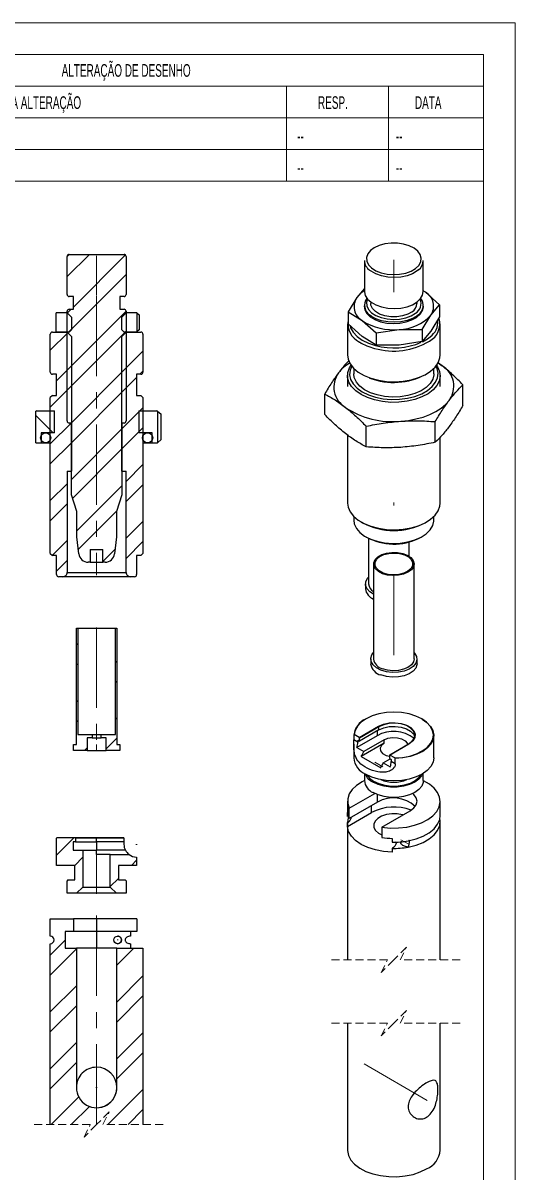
# Model space of a CAD drawing. Header units: millimetres. Extents: x 0 to 315, y 1 to 446.
# Drawn here: x 198.2 to 315, y 173.6 to 446 of the extents above; entities that cross this region are included whole.
import ezdxf

# ---------------------------------------------------------------- set-up
doc = ezdxf.new("R2010")
doc.units = ezdxf.units.MM
doc.header["$LTSCALE"] = 1.5
doc.linetypes.add('CENTERX2', pattern=[20.32, 12.7, -2.54, 2.54, -2.54])
doc.linetypes.add('HIDDEN', pattern=[1.905, 1.27, -0.635])
doc.layers.add('COTAS', color=7, linetype='Continuous')
doc.styles.add('SLDTEXTSTYLE2', font='TXT', dxfattribs={"width": 0.589474})

# ---------------------------------------------------------------- blocks, each defined once
blk = doc.blocks.new('Bloco2')
at = {"color": 7, "linetype": 'Continuous', "lineweight": 18}
for p, q in [((315.06, 445.59), (0.06, 445.59)), ((315.06, 0.09), (315.06, 445.59)), ((307.56, 438.09), (37.56, 438.09)), ((307.56, 7.59), (307.56, 438.09))]:
    blk.add_line(p, q, dxfattribs=at)
blk = doc.blocks.new('SW_HATCH_0')
at = {"color": 0, "linetype": 'Continuous', "lineweight": 18}
for p, q in [((3.34, 37.05), (8.61, 42.32)), ((3.34, 41.81), (3.85, 42.32)), ((4.84, 29.84), (17.18, 42.18)), ((3.34, 23.58), (17.34, 37.58)), ((3.34, 28.34), (4.32, 29.32)), ((3.34, 14.87), (17.34, 28.87)), ((-0.66, 19.58), (3.48, 23.72)), ((3.34, 10.11), (17.34, 24.11)), ((16.34, 14.4), (21.34, 19.4)), ((0.84, 12.37), (4.34, 15.87)), ((4.26, 2.32), (17.34, 15.4)), ((20.59, 13.89), (21.34, 14.64)), ((-0.66, 6.11), (4.34, 11.11)), ((16.34, 9.64), (19.84, 13.14)), ((4.34, -2.36), (17.34, 10.64)), ((16.34, 0.93), (21.34, 5.93)), ((0, 0), (-4.12, 4.12)), ((-0.66, -2.6), (4.34, 2.4)), ((4.34, -11.07), (16.34, 0.93)), ((16.34, -3.83), (21.34, 1.17)), ((-0.66, -7.36), (4.34, -2.36)), ((4.62, -15.55), (16.34, -3.83)), ((17.34, -11.54), (21.34, -7.54)), ((-0.66, -16.07), (3.34, -12.07)), ((5.64, -23.24), (16.34, -12.54)), ((17.34, -16.3), (21.34, -12.3)), ((-0.66, -20.83), (3.34, -16.83)), ((5.99, -27.66), (15.08, -18.57)), ((17.34, -25.01), (21.34, -21.01)), ((-0.2, -29.08), (3.34, -25.54)), ((17.34, -29.78), (21.34, -25.78)), ((11.84, -30.51), (14.69, -27.66)), ((0.84, -32.8), (3.34, -30.3)), ((5.54, -50.28), (5.84, -49.98)), ((14.84, -54.45), (15.14, -54.15)), ((5.54, -55.05), (5.84, -54.75)), ((14.84, -59.22), (15.14, -58.92)), ((5.54, -63.75), (5.84, -63.45)), ((14.84, -67.92), (15.14, -67.62)), ((5.54, -68.52), (5.84, -68.22)), ((12.59, -74.94), (15.14, -72.39)), ((7.45, -75.31), (8.09, -74.67)), ((0.84, -100.16), (5, -96)), ((5.13, -102.6), (7.09, -100.64)), ((18.6, -102.6), (19.84, -101.36)), ((13.59, -107.61), (15.54, -105.66)), ((-0.66, -123.83), (2.84, -120.33)), ((-0.66, -128.6), (5.54, -122.4)), ((15.14, -126.27), (19.17, -122.24)), ((15.14, -134.98), (21.34, -128.78)), ((-0.66, -137.31), (5.54, -131.11)), ((-0.66, -142.07), (5.54, -135.87)), ((15.14, -139.74), (21.34, -133.54)), ((15.14, -148.45), (21.34, -142.25)), ((-0.66, -150.78), (5.54, -144.58)), ((15.14, -153.21), (21.34, -147.01)), ((-0.66, -155.54), (5.54, -149.34)), ((-0.44, -164.03), (6.1, -157.49)), ((13.03, -164.03), (21.34, -155.72)), ((4.32, -164.03), (8.62, -159.72)), ((17.79, -164.03), (21.34, -160.48)), ((-0.66, -180.99), (1.3, -179.03)), ((-0.66, -189.69), (10.01, -179.03)), ((11.59, -182.2), (14.77, -179.03)), ((15.34, -187.17), (21.34, -181.16)), ((0.22, -207.04), (21.34, -185.93)), ((-0.66, -194.46), (5.5, -188.3)), ((-0.66, -203.16), (10.46, -192.04)), ((8.93, -207.04), (21.34, -194.63)), ((13.69, -207.04), (21.34, -199.4))]:
    blk.add_line(p, q, dxfattribs=at)

msp = doc.modelspace()

# ---------------------------------------------------------------- linework, layer by layer
at = {"color": 7, "linetype": 'Continuous', "lineweight": 18}
for p, q in [((307.51, 438.53), (37.51, 438.53)), ((307.51, 438.53), (307.51, 408.53)), ((140.93, 431.03), (307.51, 431.03)), ((260.73, 408.53), (260.73, 431.03)), ((285.01, 408.53), (285.01, 431.03)), ((140.93, 423.53), (307.51, 423.53)), ((140.93, 416.03), (307.51, 416.03)), ((140.93, 408.53), (307.51, 408.53))]:
    msp.add_line(p, q, dxfattribs=at)
at = {"color": 7, "linetype": 'Continuous', "lineweight": 25}
for p, q in [((208.69, 381.66), (208.69, 390.66)), ((209.19, 391.16), (222.19, 391.16)), ((222.69, 390.66), (222.69, 381.66)), ((279.24, 389.71), (279.24, 382.36)), ((293.24, 382.36), (293.24, 389.71)), ((279.24, 383.03), (277.46, 380.91)), ((293.77, 382.17), (293.22, 382.51)), ((293.77, 382.17), (293.24, 382.53)), ((297.11, 379.22), (293.77, 382.17)), ((210.19, 381.16), (209.19, 381.16)), ((210.19, 378.16), (210.19, 381.16)), ((222.19, 381.16), (221.19, 381.16)), ((221.19, 381.16), (221.19, 378.16)), ((277.46, 380.91), (275.36, 377.55)), ((279.24, 379.09), (279.24, 378.8)), ((280.74, 379.86), (280.74, 379.5)), ((291.74, 379.5), (291.74, 379.86)), ((293.24, 378.8), (293.24, 379.09)), ((295.02, 376.73), (297.11, 379.22)), ((297.11, 379.22), (297.11, 376.34)), ((206.19, 377.33), (206.11, 377.3)), ((206.11, 372.76), (206.11, 377.3)), ((208.66, 377.33), (206.19, 377.33)), ((208.66, 377.33), (209.69, 376.3)), ((208.69, 377.33), (208.66, 377.33)), ((208.69, 351.66), (208.69, 377.66)), ((209.19, 378.16), (210.19, 378.16)), ((209.69, 376.3), (209.69, 373.23)), ((221.19, 378.16), (222.19, 378.16)), ((221.69, 376.3), (222.71, 377.33)), ((221.69, 373.23), (221.69, 376.3)), ((222.69, 377.66), (222.69, 351.66)), ((222.71, 377.33), (222.69, 377.33)), ((225.19, 377.33), (222.71, 377.33)), ((225.27, 377.3), (225.19, 377.33)), ((225.27, 377.3), (225.27, 372.76)), ((225.27, 377.3), (225.82, 376.79)), ((225.82, 376.79), (225.82, 373.26)), ((275.36, 377.55), (275.36, 374.66)), ((275.36, 377.55), (278.71, 375.47)), ((292.93, 373.37), (295.02, 376.73)), ((297.11, 376.34), (295.02, 372.97)), ((275.24, 374.66), (275.24, 367.31)), ((278.71, 371.72), (275.36, 374.66)), ((278.71, 375.47), (282.06, 372.53)), ((282.06, 372.53), (287.49, 373.38)), ((287.49, 373.38), (292.93, 373.37)), ((292.93, 373.37), (292.93, 370.48)), ((297.24, 367.31), (297.24, 374.66)), ((204.69, 363.23), (204.69, 372.23)), ((205.19, 372.73), (208.66, 372.73)), ((206.11, 372.76), (206.19, 372.73)), ((209.19, 372.73), (206.19, 372.73)), ((208.66, 372.73), (209.69, 371.7)), ((209.19, 372.73), (209.69, 373.23)), ((209.69, 371.7), (209.69, 339.73)), ((221.69, 373.23), (222.19, 372.73)), ((221.69, 371.7), (222.71, 372.73)), ((221.69, 339.73), (221.69, 371.7)), ((225.19, 372.73), (222.19, 372.73)), ((222.71, 372.73), (226.19, 372.73)), ((225.19, 372.73), (225.27, 372.76)), ((225.82, 373.26), (225.27, 372.76)), ((226.69, 372.23), (226.69, 363.23)), ((282.06, 369.65), (278.71, 371.72)), ((282.06, 372.53), (282.06, 369.65)), ((295.02, 372.97), (292.93, 370.48)), ((287.49, 369.63), (282.06, 369.65)), ((292.93, 370.48), (287.49, 369.63)), ((297.72, 364.73), (296.61, 365.51)), ((296.74, 365.41), (297.72, 364.73)), ((206.19, 362.73), (205.19, 362.73)), ((206.19, 357.73), (206.19, 362.73)), ((225.19, 362.73), (225.19, 357.73)), ((226.19, 362.73), (225.19, 362.73)), ((275.24, 362.41), (275.24, 359.8)), ((276.74, 364.1), (276.74, 362.82)), ((295.74, 362.82), (295.74, 364.1)), ((297.24, 359.8), (297.24, 362.41)), ((302.64, 355.35), (302.64, 360.24)), ((205.19, 357.73), (204.69, 357.23)), ((204.69, 320.23), (204.69, 357.23)), ((205.19, 357.73), (206.19, 357.73)), ((225.19, 357.73), (226.19, 357.73)), ((226.69, 357.23), (226.19, 357.73)), ((226.69, 357.23), (226.69, 320.23)), ((269.84, 353.16), (269.84, 358.05)), ((201.39, 354.04), (201.23, 353.99)), ((201.23, 346.5), (201.23, 353.99)), ((201.39, 354.04), (205.69, 354.04)), ((205.69, 348.84), (205.69, 354.04)), ((225.69, 354.04), (225.69, 348.84)), ((225.69, 354.04), (229.99, 354.04)), ((230.14, 353.99), (229.99, 354.04)), ((230.14, 353.99), (230.14, 346.5)), ((230.14, 353.99), (231.04, 353.24)), ((231.04, 347.25), (231.04, 353.24)), ((202.49, 348.84), (202.49, 346.44)), ((205.69, 348.84), (202.49, 348.84)), ((209.69, 351.16), (209.19, 351.16)), ((209.69, 334.16), (209.69, 351.16)), ((222.19, 351.16), (221.69, 351.16)), ((221.69, 351.16), (221.69, 334.16)), ((228.89, 348.84), (225.69, 348.84)), ((228.89, 346.44), (228.89, 348.84)), ((279.68, 345.51), (279.68, 350.4)), ((296.08, 346.6), (296.08, 351.49)), ((201.23, 346.5), (201.39, 346.44)), ((201.39, 346.44), (202.49, 346.44)), ((202.49, 346.44), (203.59, 346.44)), ((203.59, 346.44), (204.69, 346.44)), ((226.69, 346.44), (227.79, 346.44)), ((227.79, 346.44), (228.89, 346.44)), ((228.89, 346.44), (229.99, 346.44)), ((229.99, 346.44), (230.14, 346.5)), ((231.04, 347.25), (230.14, 346.5)), ((275.24, 348.34), (275.24, 332.19)), ((297.24, 332.19), (297.24, 347.8)), ((208.69, 339.73), (208.69, 315.73)), ((208.69, 339.73), (209.69, 339.73)), ((221.69, 339.73), (222.69, 339.73)), ((222.69, 315.73), (222.69, 339.73)), ((210.99, 330.16), (209.69, 334.16)), ((221.69, 334.16), (220.39, 330.16)), ((210.99, 324.16), (210.99, 330.16)), ((220.39, 330.16), (220.39, 324.16)), ((276.74, 328.99), (276.74, 328.11)), ((278.46, 327.71), (278.81, 327.5)), ((293.66, 327.5), (294.02, 327.71)), ((295.74, 328.11), (295.74, 328.99)), ((211.46, 320.15), (210.99, 324.16)), ((220.39, 324.16), (219.92, 320.15)), ((280.26, 323.82), (280.26, 313.01)), ((289.86, 319.56), (289.86, 322.95)), ((204.69, 320.23), (205.19, 319.73)), ((206.19, 319.73), (205.19, 319.73)), ((206.19, 315.23), (206.19, 319.73)), ((214.19, 321.16), (217.19, 321.16)), ((214.19, 321.16), (214.19, 318.16)), ((217.19, 318.16), (217.19, 321.16)), ((225.19, 319.73), (225.19, 315.23)), ((226.19, 319.73), (225.19, 319.73)), ((226.19, 319.73), (226.69, 320.23)), ((214.19, 318.16), (213.69, 318.16)), ((214.19, 318.16), (217.19, 318.16)), ((217.69, 318.16), (217.19, 318.16)), ((281.44, 317.74), (281.44, 295.21)), ((291.04, 295.21), (291.04, 317.74)), ((207.69, 314.73), (206.69, 314.73)), ((223.69, 314.73), (207.69, 314.73)), ((208.69, 315.73), (222.69, 315.73)), ((224.69, 314.73), (223.69, 314.73)), ((279.51, 313.01), (279.51, 311.87)), ((210.89, 274.93), (210.89, 302.53)), ((210.89, 302.53), (211.19, 302.53)), ((211.19, 302.53), (211.19, 277.33)), ((211.19, 302.53), (220.19, 302.53)), ((220.19, 277.33), (220.19, 302.53)), ((220.19, 302.53), (220.49, 302.53)), ((220.49, 302.53), (220.49, 274.93)), ((280.74, 295.21), (280.74, 294.07)), ((291.74, 294.07), (291.74, 295.21)), ((279.59, 281.01), (279.52, 280.97)), ((292.96, 280.97), (292.89, 281.01)), ((278.04, 276.58), (282.62, 279.25)), ((282.69, 279.12), (278.11, 276.46)), ((282.69, 278.39), (278.11, 275.73)), ((282.69, 279.12), (282.62, 279.25)), ((282.69, 278.39), (282.69, 279.12)), ((211.19, 277.33), (214.59, 277.33)), ((213.44, 276.53), (213.44, 273.53)), ((214.59, 276.53), (213.44, 276.53)), ((214.59, 277.33), (214.59, 276.53)), ((214.59, 277.33), (216.79, 277.33)), ((214.59, 276.53), (216.79, 276.53)), ((216.79, 276.53), (216.79, 277.33)), ((216.79, 277.33), (220.19, 277.33)), ((217.94, 276.53), (216.79, 276.53)), ((217.94, 273.53), (217.94, 276.53)), ((276.74, 277.24), (276.84, 277.27)), ((276.74, 277.24), (276.74, 276.02)), ((277.68, 275.48), (276.74, 276.02)), ((278.04, 276.58), (276.84, 277.27)), ((282.26, 277), (277.44, 274.19)), ((277.68, 275.97), (277.68, 275.48)), ((277.68, 275.97), (278.11, 275.73)), ((278.04, 276.58), (278.11, 276.46)), ((278.11, 275.73), (278.11, 276.46)), ((283.93, 275.23), (278.51, 272.07)), ((283.93, 276.04), (279.11, 273.24)), ((283.93, 275.23), (283.93, 276.04)), ((295.74, 271.78), (295.74, 277.09)), ((210.19, 273.53), (210.19, 274.93)), ((210.19, 274.93), (210.89, 274.93)), ((213.44, 273.53), (210.19, 273.53)), ((213.44, 273.53), (217.94, 273.53)), ((221.19, 273.53), (217.94, 273.53)), ((220.49, 274.93), (221.19, 274.93)), ((221.19, 274.93), (221.19, 273.53)), ((276.74, 275.02), (276.74, 271.78)), ((277.44, 274.19), (279.11, 273.24)), ((285.21, 272.39), (289.79, 275.06)), ((289.86, 275.1), (285.28, 272.43)), ((289.79, 275.06), (289.86, 275.1)), ((278.51, 272.07), (283.12, 269.43)), ((283.72, 270.59), (285.38, 271.56)), ((283.72, 270.59), (285.39, 269.64)), ((285.21, 272.39), (285.28, 272.43)), ((285.21, 272.39), (285.21, 271.66)), ((285.21, 271.66), (285.63, 271.41)), ((286.48, 271.75), (285.28, 272.43)), ((285.63, 271.41), (285.63, 270.92)), ((286.57, 270.38), (285.63, 270.92)), ((286.48, 271.75), (286.57, 271.61)), ((286.57, 270.38), (286.57, 271.61)), ((279.24, 268.07), (279.24, 266.39)), ((293.24, 266.39), (293.24, 268.07)), ((275.62, 259.81), (281.69, 263.32)), ((275.24, 261.46), (275.24, 258.11)), ((282.34, 261.25), (275.62, 257.36)), ((275.62, 257.36), (275.62, 259.81)), ((283.4, 255.32), (290.13, 259.22)), ((297.24, 258.11), (297.24, 261.46)), ((275.24, 258.11), (275.25, 257.88)), ((275.24, 256.64), (275.24, 223.84)), ((275.25, 255.51), (280.93, 258.8)), ((275.25, 257.88), (275.25, 258.78)), ((275.25, 255.51), (275.25, 256.41)), ((297.24, 223.84), (297.24, 256.64)), ((283.4, 255.32), (283.4, 252.87)), ((206.29, 252.84), (206.19, 252.74)), ((206.19, 246.24), (206.19, 252.74)), ((206.29, 252.84), (210.59, 252.84)), ((210.69, 251.84), (210.09, 251.84)), ((210.09, 251.84), (210.09, 249.84)), ((210.69, 252.74), (210.59, 252.84)), ((210.59, 252.84), (215.67, 252.84)), ((210.69, 252.74), (210.69, 251.84)), ((215.67, 252.74), (210.69, 252.74)), ((210.69, 251.84), (215.67, 251.84)), ((215.67, 252.74), (215.67, 252.84)), ((215.67, 252.84), (222.17, 252.84)), ((215.67, 251.84), (215.67, 252.74)), ((222.17, 252.74), (215.67, 252.74)), ((215.67, 251.84), (215.67, 249.84)), ((222.17, 251.84), (215.67, 251.84)), ((222.17, 252.74), (222.17, 252.84)), ((222.17, 252.74), (222.17, 251.84)), ((222.17, 251.84), (222.17, 251.24)), ((285.87, 252.66), (285.87, 251.77)), ((210.09, 249.84), (212.44, 249.84)), ((212.44, 249.84), (212.44, 241.14)), ((212.44, 249.84), (215.68, 249.84)), ((215.68, 248.84), (215.68, 249.84)), ((222.52, 249.84), (215.68, 249.84)), ((218.94, 248.84), (215.68, 248.84)), ((218.94, 241.14), (218.94, 248.84)), ((218.94, 248.84), (223.39, 248.84)), ((225.19, 248.24), (225.19, 246.24)), ((285.87, 250.3), (285.87, 249.4)), ((210.49, 246.24), (206.19, 246.24)), ((210.49, 242.84), (210.49, 246.24)), ((220.89, 246.24), (220.89, 242.84)), ((225.19, 246.24), (220.89, 246.24)), ((208.89, 242.84), (208.69, 242.64)), ((208.69, 239.64), (208.69, 242.64)), ((208.89, 242.84), (210.49, 242.84)), ((220.89, 242.84), (222.49, 242.84)), ((222.69, 242.64), (222.49, 242.84)), ((222.69, 242.64), (222.69, 239.64)), ((210.94, 239.64), (212.44, 241.14)), ((212.44, 241.14), (218.94, 241.14)), ((218.94, 241.14), (220.44, 239.64)), ((210.94, 239.64), (208.69, 239.64)), ((220.44, 239.64), (210.94, 239.64)), ((222.69, 239.64), (220.44, 239.64)), ((204.69, 229.5), (204.69, 233.6)), ((204.69, 233.6), (210.19, 233.6)), ((210.19, 233.6), (210.19, 230.6)), ((215.68, 233.6), (210.19, 233.6)), ((215.68, 233.6), (215.68, 230.6)), ((225.21, 233.6), (215.68, 233.6)), ((225.21, 233.6), (225.21, 230.6)), ((210.19, 230.6), (208.19, 230.6)), ((208.19, 230.6), (208.19, 226.6)), ((215.68, 230.6), (210.19, 230.6)), ((215.68, 230.6), (215.68, 226.6)), ((225.21, 230.6), (215.68, 230.6)), ((220.68, 229.5), (220.68, 229.5)), ((223.73, 230.6), (223.73, 229.5)), ((204.69, 184.82), (204.69, 227.7)), ((208.19, 226.6), (210.89, 226.6)), ((210.89, 226.6), (210.89, 193.61)), ((220.49, 226.6), (210.89, 226.6)), ((220.49, 193.61), (220.49, 226.6)), ((220.49, 226.6), (226.69, 226.6)), ((220.68, 227.7), (220.68, 227.7)), ((223.73, 227.7), (223.73, 226.6)), ((226.69, 226.6), (226.69, 184.82)), ((275.24, 208.84), (275.24, 178.77)), ((297.24, 178.77), (297.24, 208.84)), ((220.49, 193.6), (220.49, 193.61))]:
    msp.add_line(p, q, dxfattribs=at)
at = {"color": 8, "linetype": 'Continuous', "lineweight": 25}
for p, q in [((282.26, 278.14), (282.26, 277)), ((282.34, 261.25), (282.34, 263.03)), ((280.93, 258.8), (280.93, 260.43))]:
    msp.add_line(p, q, dxfattribs=at)
at = {"color": 7, "linetype": 'HIDDEN', "lineweight": 18}
for p, q in [((289.24, 226.84), (286.24, 223.84)), ((287.74, 223.84), (289.24, 226.84)), ((284.74, 223.84), (270.48, 223.84)), ((286.24, 223.84), (283.24, 220.84)), ((283.24, 220.84), (284.74, 223.84)), ((302, 223.84), (287.74, 223.84)), ((289.24, 211.84), (286.24, 208.84)), ((287.74, 208.84), (289.24, 211.84)), ((284.74, 208.84), (270.48, 208.84)), ((286.24, 208.84), (283.24, 205.84)), ((283.24, 205.84), (284.74, 208.84)), ((302, 208.84), (287.74, 208.84)), ((218.69, 187.82), (215.69, 184.82)), ((217.19, 184.82), (218.69, 187.82)), ((214.19, 184.82), (199.93, 184.82)), ((215.69, 184.82), (212.69, 181.82)), ((212.69, 181.82), (214.19, 184.82)), ((231.45, 184.82), (217.19, 184.82))]:
    msp.add_line(p, q, dxfattribs=at)
at = {"color": 7, "linetype": 'Continuous', "lineweight": 25, "flags": 128}
for points in [[(290.32, 387.2), (291.38, 387.82), (292.16, 388.56), (292.62, 389.39), (292.73, 390.26), (292.5, 391.12), (291.93, 391.93), (291.05, 392.64), (289.91, 393.21), (288.57, 393.62), (287.11, 393.83), (285.6, 393.85), (284.13, 393.66), (282.77, 393.29), (281.59, 392.74), (280.67, 392.05), (280.05, 391.26), (279.76, 390.4), (279.82, 389.53), (280.22, 388.69), (280.95, 387.93), (281.97, 387.28), (283.21, 386.79), (284.62, 386.48), (286.12, 386.36), (287.62, 386.45), (289.05, 386.73), (290.32, 387.2)], [(279.24, 382.36), (279.24, 382.3), (279.44, 381.4), (279.98, 380.55), (280.83, 379.79), (281.96, 379.16), (283.29, 378.69), (284.78, 378.4), (286.34, 378.32), (287.9, 378.43), (289.37, 378.74), (290.68, 379.23), (291.77, 379.88), (292.59, 380.66), (293.08, 381.52), (293.24, 382.36)], [(279.24, 379.17), (279.21, 378.9), (279.36, 377.99), (279.85, 377.13), (280.66, 376.35), (281.75, 375.7), (283.07, 375.2), (284.54, 374.88), (286.1, 374.76), (287.67, 374.85), (289.16, 375.13), (290.51, 375.6), (291.65, 376.23), (292.51, 376.99), (293.06, 377.84), (293.26, 378.74), (293.24, 379.17)], [(290.59, 377.56), (289.57, 376.97), (288.32, 376.56), (286.93, 376.35), (285.5, 376.35), (284.11, 376.57), (282.87, 376.99), (281.86, 377.58), (281.15, 378.3), (280.78, 379.1), (280.74, 379.5)], [(293.04, 370.45), (294.24, 371.14), (294.87, 371.61)], [(275.24, 367.31), (275.37, 366.32), (275.85, 365.22), (276.67, 364.18), (277.79, 363.24), (279.18, 362.44), (280.8, 361.79), (282.59, 361.31), (284.51, 361.04), (286.47, 360.96), (288.43, 361.08), (290.32, 361.41), (292.08, 361.93), (293.65, 362.61), (294.98, 363.45), (296.03, 364.42), (296.77, 365.47), (297.17, 366.59), (297.24, 367.31)], [(281.68, 356.63), (279.96, 357.19), (278.45, 357.92), (277.19, 358.8), (276.22, 359.79), (275.57, 360.86), (275.26, 361.99), (275.31, 363.12), (275.71, 364.24), (276.09, 364.86)], [(276.24, 364.66), (275.86, 363.72), (275.74, 362.61), (275.99, 361.5), (276.58, 360.43), (277.51, 359.45), (278.73, 358.58), (280.2, 357.85), (281.89, 357.3)], [(282.3, 357.82), (280.69, 358.36), (279.29, 359.07), (278.16, 359.93), (277.34, 360.89), (276.86, 361.93), (276.74, 362.82)], [(296.39, 364.86), (296.62, 364.5), (297.1, 363.39), (297.24, 362.26), (297.01, 361.13), (296.44, 360.04), (295.55, 359.02), (294.35, 358.12), (292.89, 357.35), (291.22, 356.75), (289.39, 356.32), (287.46, 356.1), (285.49, 356.07), (283.54, 356.25), (281.68, 356.63)], [(281.89, 357.3), (283.72, 356.93), (285.63, 356.76), (287.57, 356.8), (289.46, 357.05), (291.24, 357.49), (292.85, 358.11), (294.24, 358.89), (295.35, 359.8), (296.15, 360.82), (296.62, 361.91), (296.73, 363.02), (296.49, 364.13), (296.24, 364.66)], [(295.74, 362.82), (295.73, 362.63), (295.49, 361.56), (294.88, 360.54), (293.95, 359.61), (292.72, 358.81), (291.24, 358.15), (289.57, 357.68), (287.77, 357.4), (285.91, 357.33), (284.06, 357.48), (282.3, 357.82)], [(287.88, 351.6), (289.72, 351.8), (291.5, 352.13), (293.19, 352.59), (294.76, 353.18), (296.19, 353.88), (297.44, 354.68), (298.51, 355.56), (299.36, 356.53)], [(275.24, 332.19), (275.37, 331.21), (275.85, 330.1), (276.67, 329.07), (277.79, 328.13), (279.18, 327.32), (280.8, 326.68), (282.59, 326.2), (284.51, 325.92), (286.47, 325.85), (288.43, 325.97), (290.32, 326.3), (292.08, 326.81), (293.65, 327.5), (294.98, 328.34), (296.03, 329.31), (296.77, 330.36), (297.17, 331.48), (297.24, 332.19)], [(276.74, 328.11), (276.86, 327.23), (277.34, 326.19), (278.16, 325.23), (279.29, 324.37), (280.69, 323.66), (282.3, 323.12), (284.06, 322.77), (285.91, 322.63), (287.77, 322.7), (289.57, 322.98), (291.24, 323.45), (292.72, 324.1), (293.95, 324.91), (294.88, 325.84), (295.49, 326.86), (295.73, 327.92), (295.74, 328.11)], [(284.74, 315.11), (283.57, 315.44), (282.59, 315.94), (281.88, 316.58), (281.5, 317.3), (281.47, 318.05), (281.79, 318.78), (282.44, 319.44), (283.37, 319.97), (284.52, 320.33), (285.79, 320.5), (287.1, 320.47), (288.34, 320.24), (289.43, 319.82), (290.28, 319.24), (290.83, 318.56), (291.04, 317.81), (290.89, 317.06), (290.4, 316.36), (289.6, 315.77), (288.55, 315.32), (287.33, 315.05), (286.03, 314.98), (284.74, 315.11)], [(284.89, 315.27), (283.74, 315.59), (282.78, 316.08), (282.11, 316.71), (281.77, 317.42), (281.8, 318.16), (282.18, 318.87), (282.89, 319.48), (283.88, 319.96), (285.05, 320.25), (286.32, 320.34), (287.59, 320.22), (288.74, 319.9), (289.69, 319.41), (290.37, 318.78), (290.7, 318.07), (290.68, 317.33), (290.3, 316.62), (289.58, 316.01), (288.6, 315.53), (287.43, 315.24), (286.15, 315.15), (284.89, 315.27)], [(281.44, 310.58), (280.54, 311.15), (279.86, 311.89), (279.54, 312.7), (279.59, 313.54), (280.01, 314.34), (280.26, 314.62)], [(283.18, 292.57), (282.1, 293.12), (281.3, 293.81), (280.84, 294.59), (280.75, 295.42), (281.03, 296.23), (281.44, 296.76)], [(291.04, 296.76), (291.17, 296.61), (291.63, 295.83), (291.73, 295), (291.45, 294.19), (290.81, 293.44), (289.86, 292.82), (288.67, 292.36), (287.31, 292.09), (285.87, 292.04), (284.47, 292.2), (283.18, 292.57)], [(291.04, 295.21), (290.89, 294.53), (290.4, 293.83), (289.6, 293.23), (288.55, 292.78), (287.33, 292.51), (286.03, 292.44), (284.74, 292.57), (283.57, 292.91)], [(291.74, 294.07), (291.73, 293.86), (291.45, 293.04), (290.81, 292.3), (289.86, 291.68), (288.67, 291.22), (287.31, 290.95), (285.87, 290.9), (284.47, 291.06), (283.18, 291.43)], [(286.48, 271.75), (288.29, 271.88), (290.02, 272.2), (291.62, 272.72), (293, 273.4), (294.14, 274.23), (294.97, 275.17), (295.48, 276.18), (295.64, 277.23), (295.44, 278.28), (294.9, 279.28), (294.03, 280.21), (292.86, 281.02), (291.45, 281.69), (289.84, 282.18), (288.09, 282.49), (286.27, 282.6), (284.46, 282.5), (282.7, 282.2), (281.09, 281.71), (279.66, 281.05), (278.49, 280.24), (277.61, 279.32), (277.05, 278.32), (276.84, 277.27)], [(292.96, 280.97), (294.1, 280.16), (294.98, 279.23), (295.53, 278.22), (295.74, 277.17), (295.59, 276.11), (295.08, 275.09), (294.25, 274.14), (293.12, 273.31), (291.73, 272.62), (290.14, 272.09), (288.4, 271.75), (286.57, 271.61)], [(282.62, 279.25), (283.78, 279.75), (285.14, 280.05), (286.58, 280.11), (288, 279.93), (289.28, 279.53), (290.31, 278.94), (291.01, 278.21), (291.32, 277.39), (291.23, 276.56), (290.72, 275.77), (289.86, 275.1)], [(289.79, 275.06), (290.63, 275.72), (291.13, 276.49), (291.22, 277.31), (290.92, 278.11), (290.23, 278.83), (289.22, 279.41), (287.97, 279.8), (286.58, 279.97), (285.16, 279.91), (283.83, 279.62), (282.69, 279.12)], [(282.69, 278.39), (283.83, 278.88), (285.16, 279.17), (286.58, 279.23), (287.97, 279.06), (289.22, 278.67), (290.23, 278.09), (290.92, 277.37), (291.2, 276.72)], [(283.93, 275.23), (283.29, 274.69), (283, 274.06), (283.1, 273.41), (283.58, 272.82), (284.38, 272.36), (285.21, 272.13)], [(283.93, 276.04), (284.85, 276.42), (285.94, 276.59), (287.07, 276.54), (288.09, 276.26), (288.89, 275.8), (289.37, 275.21), (289.48, 274.88)], [(295.74, 271.78), (295.56, 270.73), (295.03, 269.7), (294.16, 268.75), (292.98, 267.92), (291.54, 267.23), (289.9, 266.72), (288.12, 266.41), (286.27, 266.3), (284.42, 266.4), (282.63, 266.71), (280.99, 267.21), (279.54, 267.89)], [(279.79, 267.75), (280.46, 266.93), (281.45, 266.22)], [(293.07, 267.97), (292.85, 267.52), (292.18, 266.7), (291.21, 266), (289.98, 265.43), (288.57, 265.03), (287.05, 264.83), (285.48, 264.83), (283.95, 265.02), (282.54, 265.41), (281.31, 265.97)], [(281.45, 266.22), (282.69, 265.66), (284.12, 265.28), (285.67, 265.09), (287.25, 265.12), (288.77, 265.36), (290.16, 265.8), (291.33, 266.41), (292.23, 267.16), (292.68, 267.75)], [(279.24, 266.36), (278.74, 266.1), (277.41, 265.25), (276.38, 264.27), (275.66, 263.21), (275.29, 262.08), (275.28, 260.94), (275.62, 259.81)], [(293.24, 266.39), (293.2, 265.95), (292.85, 265.07), (292.18, 264.26), (291.21, 263.55), (289.98, 262.98), (288.57, 262.58), (287.05, 262.38), (285.48, 262.38), (283.95, 262.57), (282.54, 262.96), (281.31, 263.53)], [(283.4, 255.32), (285.36, 255.13), (287.34, 255.14), (289.29, 255.36), (291.14, 255.77), (292.83, 256.37), (294.3, 257.14), (295.51, 258.05), (296.42, 259.06), (297, 260.16), (297.23, 261.3), (297.11, 262.44), (296.63, 263.55), (295.81, 264.59), (294.68, 265.53), (293.27, 266.34), (293.24, 266.36)], [(290.13, 259.22), (291, 259.88), (291.55, 260.64), (291.74, 261.46), (291.55, 262.29), (291, 263.05), (290.73, 263.29)], [(275.43, 257.83), (275.36, 257.58), (275.25, 256.41)], [(288.4, 258.22), (288.29, 258.25), (287.05, 258.48), (285.74, 258.5), (284.47, 258.32), (283.33, 257.95), (282.41, 257.42), (281.77, 256.76), (281.46, 256.02), (281.51, 255.27), (281.91, 254.55), (282.62, 253.92), (283.4, 253.51)], [(289.64, 252.07), (291.51, 252.54), (293.19, 253.19), (294.64, 254.01), (295.8, 254.97), (296.64, 256.04), (297.12, 257.18), (297.24, 258.11)], [(289.64, 250.6), (291.51, 251.07), (293.19, 251.72), (294.64, 252.54), (295.8, 253.5), (296.64, 254.57), (297.12, 255.71), (297.23, 256.88), (297.16, 257.38)], [(285.87, 249.4), (283.82, 249.55), (281.86, 249.92), (280.06, 250.49), (278.47, 251.25), (277.15, 252.16), (276.16, 253.2), (275.51, 254.33), (275.25, 255.51)], [(275.24, 178.77), (275.24, 178.62), (275.46, 177.49), (276.03, 176.4), (276.93, 175.39), (278.13, 174.48), (279.59, 173.71), (281.26, 173.11), (283.09, 172.69), (285.02, 172.46), (286.99, 172.44), (288.94, 172.62), (290.8, 172.99), (292.51, 173.56), (294.03, 174.29)]]:
    msp.add_lwpolyline(points, dxfattribs=at)
at = {"color": 8, "linetype": 'Continuous', "lineweight": 25, "flags": 128}
for points in [[(292.06, 387.47), (291.77, 387.23), (290.68, 386.58), (289.37, 386.09), (287.9, 385.78), (286.34, 385.66), (284.78, 385.75), (283.29, 386.04), (281.96, 386.51), (280.83, 387.14), (280.54, 387.36)], [(279.99, 380.53), (279.76, 379.79), (279.82, 378.92), (280.22, 378.08), (280.95, 377.31), (281.97, 376.67), (283.21, 376.18), (284.62, 375.86), (286.12, 375.75), (287.62, 375.83), (289.05, 376.12), (290.32, 376.58), (291.38, 377.2)], [(292.06, 376.85), (291.77, 376.62), (290.68, 375.97), (289.37, 375.48), (287.9, 375.16), (286.34, 375.05), (284.78, 375.14), (283.29, 375.42), (281.96, 375.89), (280.83, 376.52), (280.54, 376.74)], [(275.89, 374.03), (275.99, 373.74), (276.58, 372.68), (277.51, 371.7), (278.73, 370.83), (280.2, 370.1), (281.89, 369.55)]]:
    msp.add_lwpolyline(points, dxfattribs=at)
at = {"color": 7, "linetype": 'Continuous', "lineweight": 25}
for centre, radius in [((203.59, 347.64), 1.2), ((227.79, 347.64), 1.2), ((220.68, 228.6), 0.9)]:
    msp.add_circle(centre, radius, dxfattribs=at)
for centre, radius, start, end in [((209.19, 390.66), 0.5, 90.0004, 180.0006), ((222.19, 390.66), 0.5, 359.9994, 89.9997), ((282.26, 389.85), 3.02, 182.6566, 235.387), ((290.19, 389.88), 3.05, 307.9014, 356.7974), ((209.19, 381.66), 0.5, 180.0012, 269.9996), ((222.19, 381.66), 0.5, 270.0003, 359.9989), ((282.53, 377.11), 6.34, 121.2675, 143.1615), ((291.92, 378.88), 3.77, 325.3373, 60.6798), ((280.56, 378.76), 3.77, 145.3372, 240.6799), ((282.03, 379.06), 2.75, 142.8319, 237.2669), ((289.3, 379.63), 2.44, 301.791, 356.9765), ((290.46, 379.07), 2.74, 305.9378, 37.1354), ((209.19, 377.66), 0.5, 89.9975, 180.0018), ((222.19, 377.66), 0.5, 359.9982, 90.0026), ((287.43, 383.67), 10.29, 270.363, 317.5689), ((280.19, 374.8), 4.89, 170.4353, 244.7948), ((286.03, 386.73), 13.43, 236.9658, 276.2615), ((292.51, 374.72), 4.67, 297.6789, 15.0568), ((205.19, 372.23), 0.5, 90.0004, 180.0006), ((226.19, 372.23), 0.5, 359.9994, 89.9996), ((286.21, 385.77), 16.79, 255.0849, 292.952), ((280.79, 357.06), 9.75, 121.1848, 141.9), ((205.19, 363.23), 0.5, 180.0012, 269.9996), ((226.19, 363.23), 0.5, 270.0004, 359.9988), ((277.63, 359.72), 5.63, 143.3498, 239.3011), ((286.17, 377.11), 16.31, 249.6505, 298.0199), ((294.85, 359.89), 5.63, 323.3498, 59.3011), ((285.86, 371.44), 19.94, 236.138, 275.8034), ((209.19, 351.66), 0.5, 179.9994, 269.9996), ((222.19, 351.66), 0.5, 270.0003, 0.0006), ((286.24, 341.71), 16.03, 242.4036, 297.5964), ((286.26, 336.14), 13.68, 241.3586, 296.1927), ((213.69, 320.41), 2.25, 186.6547, 269.9998), ((217.69, 320.41), 2.25, 270.0003, 353.3453), ((206.69, 315.23), 0.5, 180.0001, 269.9997), ((207.69, 315.73), 1, 269.9997, 0.0004), ((223.69, 315.73), 1, 179.9996, 270.0003), ((224.69, 315.23), 0.5, 270.0005, 359.9997), ((282.37, 312.16), 2.88, 185.8535, 251.0483), ((282.52, 313.18), 2.27, 184.403, 241.455), ((284.16, 295.59), 2.75, 188.0512, 257.4999), ((283.89, 294.53), 3.19, 188.4286, 257.1225), ((281.58, 276.53), 4.89, 114.9257, 171.6112), ((286.18, 270.06), 7.97, 52.1606, 119.4477), ((273.83, 275.55), 3.85, 339.4595, 359.0168), ((274.28, 274.99), 5.13, 325.3853, 340.0661), ((281.3, 272.11), 4.57, 184.1298, 247.465), ((278.89, 272.35), 5.13, 325.3854, 340.0661), ((281.78, 270.99), 3.85, 339.4595, 359.0169), ((283.1, 269.59), 4.04, 203.63, 243.5904), ((282.68, 266.69), 3.45, 184.9966, 246.5981), ((286.24, 274.15), 8.16, 247.603, 292.397), ((286.15, 254.73), 7.55, 46.8349, 120.2208), ((286.27, 248.48), 11.63, 69.4047, 117.3678), ((279.17, 259.05), 3.94, 183.9089, 205.389), ((225.17, 251.24), 3, 179.9999, 207.8181), ((286.22, 271.26), 18.6, 261.3013, 268.9151), ((286.25, 270.33), 18.57, 268.8091, 280.5252), ((225.18, 251.24), 3, 207.8178, 233.13), ((225.19, 251.24), 3, 233.13, 269.9992), ((286.25, 268.86), 18.57, 268.8091, 280.5252), ((204.69, 228.6), 0.9, 270, 90), ((215.68, 193.61), 4.79, 89.9872, 180.0127), ((215.68, 193.6), 4.8, 270, 90), ((215.68, 193.59), 4.81, 0.0867, 89.9873), ((215.69, 193.6), 4.8, 179.926, 0.074), ((291.9, 179.2), 5.35, 293.3648, 355.4143)]:
    msp.add_arc(centre, radius, start, end, dxfattribs=at)
at = {"color": 8, "linetype": 'Continuous', "lineweight": 25}
for centre, radius, start, end in [((290.12, 379.47), 2.59, 298.9823, 24.275), ((292.33, 375.2), 4.39, 305.3104, 3.2454), ((286.21, 384.75), 16.51, 254.076, 300.8635), ((284.64, 380.92), 12.4, 238.1819, 256.1754)]:
    msp.add_arc(centre, radius, start, end, dxfattribs=at)
at = {"color": 7, "linetype": 'Continuous', "lineweight": 25}
for points, knots in [([(275.6, 365.97), (275.32, 365.69), (274.42, 364.78), (273.65, 363.78), (273.11, 363.08)], [0, 0, 0, 0, 0.313142, 1, 1, 1, 1]), ([(273.11, 363.08), (272.56, 362.3), (271.39, 360.67), (270.37, 358.95), (269.84, 358.05)], [0, 0, 0, 0, 0.478369, 1, 1, 1, 1]), ([(302.64, 360.24), (301.84, 361.05), (300.28, 362.63), (298.56, 364.04), (297.72, 364.73)], [0, 0, 0, 0, 0.511559, 1, 1, 1, 1]), ([(299.36, 356.53), (299.89, 357.21), (300.91, 358.51), (302.08, 359.68), (302.64, 360.24)], [0, 0, 0, 0, 0.523436, 1, 1, 1, 1]), ([(269.84, 358.05), (270.66, 357.6), (272.37, 356.65), (273.94, 355.49), (274.76, 354.88)], [0, 0, 0, 0, 0.48158, 1, 1, 1, 1]), ([(274.76, 354.88), (275.59, 354.2), (277.31, 352.79), (278.87, 351.21), (279.68, 350.4)], [0, 0, 0, 0, 0.484321, 1, 1, 1, 1]), ([(296.08, 351.49), (296.61, 352.39), (297.63, 354.11), (298.8, 355.74), (299.36, 356.53)], [0, 0, 0, 0, 0.517505, 1, 1, 1, 1]), ([(302.64, 355.35), (302.11, 354.46), (301.09, 352.74), (299.92, 351.11), (299.36, 350.32)], [0, 0, 0, 0, 0.517506, 1, 1, 1, 1]), ([(274.76, 348.68), (273.92, 349.36), (272.21, 350.77), (270.64, 352.35), (269.84, 353.16)], [0, 0, 0, 0, 0.484321, 1, 1, 1, 1]), ([(279.68, 350.4), (281.03, 350.67), (283.74, 351.23), (286.5, 351.48), (287.88, 351.6)], [0, 0, 0, 0, 0.498608, 1, 1, 1, 1]), ([(287.88, 351.6), (289.25, 351.66), (291.98, 351.78), (294.72, 351.59), (296.08, 351.49)], [0, 0, 0, 0, 0.499747, 1, 1, 1, 1]), ([(299.36, 350.32), (298.83, 349.64), (297.81, 348.33), (296.64, 347.16), (296.08, 346.6)], [0, 0, 0, 0, 0.523437, 1, 1, 1, 1]), ([(279.68, 345.51), (278.85, 345.96), (277.14, 346.91), (275.57, 348.07), (274.76, 348.68)], [0, 0, 0, 0, 0.48158, 1, 1, 1, 1]), ([(296.08, 346.6), (294.73, 346.33), (292.02, 345.77), (289.26, 345.52), (287.88, 345.4)], [0, 0, 0, 0, 0.498608, 1, 1, 1, 1]), ([(287.88, 345.4), (286.51, 345.34), (283.78, 345.22), (281.05, 345.41), (279.68, 345.51)], [0, 0, 0, 0, 0.499747, 1, 1, 1, 1]), ([(286.57, 270.38), (286.55, 270.17), (286.49, 269.72), (286.06, 269.15), (285.34, 268.64), (284.1, 268.28), (282.16, 268.39), (279.97, 269.19), (278.05, 270.44), (277.09, 271.94), (276.81, 273.18), (276.74, 274.17), (276.74, 275.06), (276.74, 275.66), (276.74, 275.97), (276.74, 276.02)], [0, 0, 0, 0, 0.041023, 0.083904, 0.130787, 0.206504, 0.32434, 0.494726, 0.64594, 0.750882, 0.822892, 0.886178, 0.939968, 0.990843, 1, 1, 1, 1]), ([(275.25, 256.41), (275.25, 256.41), (275.39, 256.49), (275.63, 256.68), (275.89, 256.99), (276.05, 257.27), (276.13, 257.47), (276.14, 257.58), (276.14, 257.62)], [0, 0, 0, 0, 0.009661, 0.306271, 0.585938, 0.783759, 0.932085, 1, 1, 1, 1]), ([(286.65, 251.83), (286.68, 251.81), (286.74, 251.76), (286.78, 251.62), (286.77, 251.44), (286.71, 251.23), (286.57, 250.96), (286.32, 250.65), (286.07, 250.42), (285.9, 250.31), (285.87, 250.3)], [0, 0, 0, 0, 0.046536, 0.124701, 0.219984, 0.320494, 0.47161, 0.683633, 0.942576, 1, 1, 1, 1]), ([(289.64, 250.6), (289.64, 250.6), (289.34, 250.65), (288.91, 250.76), (288.39, 251.01), (288.11, 251.2), (287.95, 251.4), (287.88, 251.54), (287.87, 251.67), (287.92, 251.79), (288.02, 251.9), (288.12, 251.94), (288.17, 251.95)], [0, 0, 0, 0, 0.002385, 0.346964, 0.505215, 0.663111, 0.730591, 0.794441, 0.838446, 0.88019, 0.943756, 1, 1, 1, 1]), ([(289.81, 252.27), (289.81, 252.27), (289.85, 252.28), (289.86, 252.12), (289.88, 251.99), (289.87, 251.75), (289.85, 251.51), (289.81, 251.24), (289.76, 250.96), (289.7, 250.75), (289.66, 250.63), (289.64, 250.61), (289.64, 250.6)], [0, 0, 0, 0, 0.007505, 0.066469, 0.175586, 0.308519, 0.454091, 0.612968, 0.782078, 0.947582, 0.99774, 1, 1, 1, 1]), ([(220.68, 227.7), (220.68, 227.7), (220.84, 227.7), (221.08, 227.77), (221.34, 227.98), (221.48, 228.16), (221.55, 228.35), (221.58, 228.51), (221.58, 228.66), (221.56, 228.81), (221.5, 228.99), (221.35, 229.24), (221.06, 229.45), (220.8, 229.5), (220.68, 229.5), (220.68, 229.5)], [0, 0, 0, 0, 0.001182, 0.169584, 0.254459, 0.35522, 0.409032, 0.47115, 0.520953, 0.568916, 0.633052, 0.724542, 0.87093, 0.998818, 1, 1, 1, 1]), ([(223.73, 229.5), (223.66, 229.5), (223.4, 229.49), (223.03, 229.38), (222.7, 229.15), (222.52, 228.92), (222.44, 228.7), (222.44, 228.48), (222.53, 228.25), (222.73, 228.02), (223.09, 227.8), (223.46, 227.71), (223.68, 227.7), (223.73, 227.7)], [0, 0, 0, 0, 0.0605007, 0.2210423, 0.3293909, 0.409086, 0.4730705, 0.5372989, 0.5968119, 0.6814857, 0.8018458, 0.9614489, 1, 1, 1, 1]), ([(294.34, 186.74), (294.24, 186.67), (293.79, 186.36), (292.87, 186.06), (291.61, 186.2), (290.49, 186.87), (289.72, 188), (289.57, 189.37), (289.97, 190.71), (290.79, 191.98), (291.91, 193.17), (293.16, 194.18), (294.31, 194.89), (295.23, 195.29), (296.08, 195.33), (296.62, 194.63), (296.71, 193.61), (296.7, 192.34), (296.52, 190.88), (296.13, 189.36), (295.49, 187.84), (294.71, 187.1), (294.34, 186.74)], [0, 0, 0, 0, 0.014801, 0.064098, 0.111271, 0.160761, 0.214068, 0.266896, 0.319001, 0.377058, 0.444457, 0.512349, 0.566674, 0.604957, 0.631822, 0.658368, 0.699594, 0.75215, 0.809387, 0.872744, 0.939542, 1, 1, 1, 1])]:
    msp.add_open_spline(points, degree=3, knots=knots, dxfattribs=at)
at = {"layer": 'COTAS', "linetype": 'CENTERX2', "lineweight": 18}
for p, q in [((215.69, 390.81), (215.69, 381.51)), ((286.24, 389.86), (286.24, 382.21)), ((215.69, 381.31), (215.69, 315.08)), ((286.24, 332.34), (286.24, 331.64)), ((286.24, 315.14), (286.24, 293.92)), ((215.69, 302.68), (215.69, 274.93)), ((215.69, 274.93), (215.69, 273.38)), ((283.65, 269.62), (281.72, 270.73)), ((215.69, 252.99), (215.69, 241.14)), ((225.02, 251.24), (225.33, 251.24)), ((289.77, 251.26), (287.89, 252.35)), ((215.69, 239.49), (215.69, 241.14)), ((215.69, 184.82), (215.69, 236.58)), ((220.53, 228.6), (220.83, 228.6)), ((294.16, 190.54), (279.17, 199.17)), ((215.53, 193.6), (215.84, 193.6))]:
    msp.add_line(p, q, dxfattribs=at)

# ---------------------------------------------------------------- block references
at = {"color": 7, "linetype": 'Continuous', "lineweight": 18}
msp.add_blockref('SW_HATCH_0', (205.35, 348.84), dxfattribs=at)
at = {"layer": 'COTAS'}
msp.add_blockref('Bloco2', (-0.05, 0.44), dxfattribs=at)

# ---------------------------------------------------------------- texts
at = {"color": 7, "linetype": 'Continuous', "lineweight": 0, "char_height": 3, "style": 'SLDTEXTSTYLE2'}
for s, insert, attachment_point in [('ALTERAÇÃO DE DESENHO', (222.7, 436.28), 2), ('DESCRIÇÃO DA ALTERAÇÃO', (179.02, 428.65), 1), ('RESP.', (268.23, 428.65), 1), ('DATA', (291.24, 428.65), 1), ('--', (263.31, 420.73), 1), ('--', (286.71, 420.73), 1), ('--', (263.31, 413.23), 1), ('--', (286.71, 413.23), 1)]:
    msp.add_mtext(s, dxfattribs=dict(at, insert=insert, attachment_point=attachment_point))

doc.saveas('drawing.dxf')
